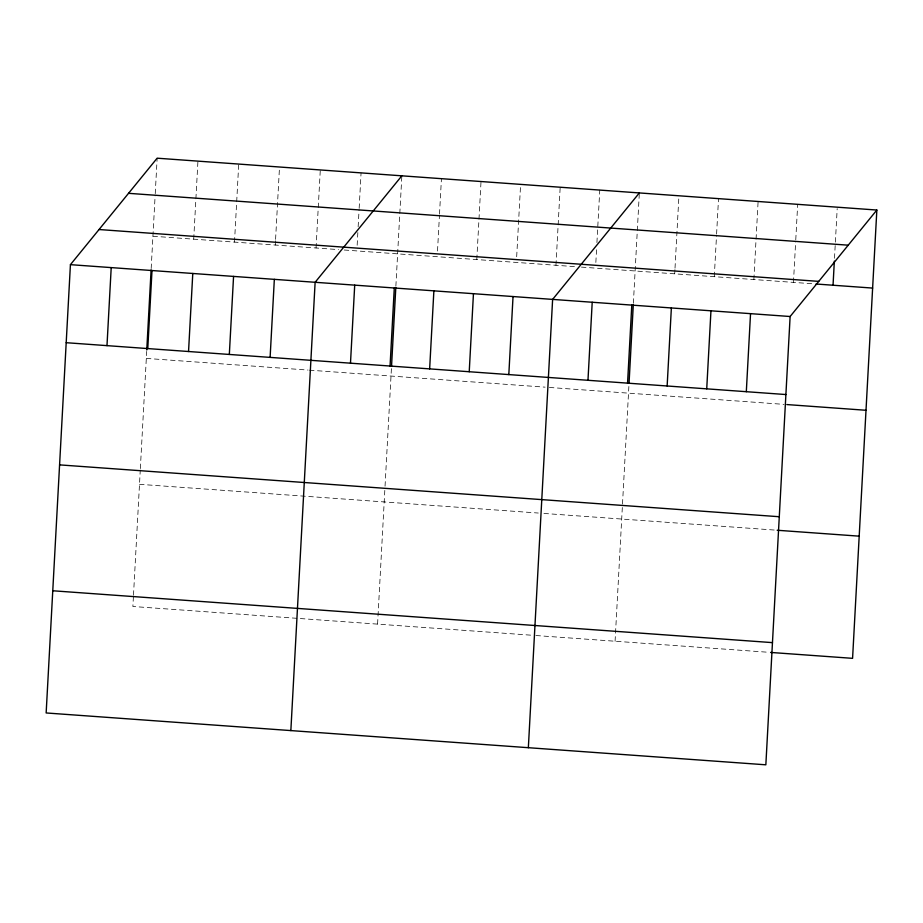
<?xml version="1.0" encoding="UTF-8"?>
<svg xmlns="http://www.w3.org/2000/svg" width="923" height="923" viewBox="0 0 923 923"><rect width="100%" height="100%" fill="white"/><g stroke="black" fill="none" stroke-linecap="round" stroke-linejoin="round"><path stroke-width="0.69" stroke-dasharray="4.62 3.46" d="M133.408 596.662L132.877 606.492L533.079 635.324M133.489 595.254L140.273 470.003M140.342 468.572L146.699 351.398M151.176 268.535L155.156 195.088M155.237 193.668L157.152 158.191M193.715 239.172L197.937 161.133M234.5 242.103L238.722 164.063M275.273 245.045L275.504 240.788M275.585 239.369L279.507 167.005M316.058 247.987L320.293 169.947M357.155 245.253L357.847 232.481M358.147 226.804L359.07 209.775M359.151 208.356L361.066 172.878M377.576 624.121L384.96 487.632M385.041 486.202L391.467 367.619M395.875 286.165L401.851 175.82M437.514 251.033L439.44 215.567M439.51 214.148L441.436 178.67M476.787 259.571L481.021 181.531M516.684 256.744L520.607 184.381M555.958 265.27L560.18 187.231M595.854 262.444L596.616 248.252M596.927 242.576L599.765 190.08M615.076 641.231L628.967 384.729M633.374 303.275L639.27 194.349M674.713 273.819L674.944 269.574M675.013 268.155L678.936 195.78M714.287 276.681L716.525 235.527M716.594 234.107L718.521 198.641M753.872 279.531L758.106 201.491M793.457 282.38L795.684 241.238M795.764 239.818L797.68 204.341M834.496 258.278L837.196 208.61M152.93 236.23L338.556 249.602M344.187 250.006L575.756 266.701M581.409 267.105L813.244 283.811M146.319 358.412L308.04 370.065M309.447 370.169L545.101 387.152M549.347 387.452L784.008 404.366M139.5 484.31L538.282 513.038M543.935 513.442L775.782 530.148M535.905 635.532L769.159 652.33"/><path stroke-width="1.38" d="M70.425 264.659L46.15 712.96L765.848 764.809L790.123 316.508L876.85 210.04L157.152 158.191L70.425 264.659L790.123 316.508M106.987 345.629L111.21 267.589M146.769 349.99L151.107 269.931M147.772 348.571L151.995 270.531M188.546 351.513L192.78 273.473M229.331 354.444L233.565 276.404M270.116 357.386L274.339 279.346M290.849 730.589L315.124 282.288L401.851 175.82M350.486 363.177L354.709 285.138M390.06 366.027L394.294 287.988M391.537 366.212L395.805 287.572M429.645 368.877L433.879 290.837M469.23 371.738L473.453 293.699M508.815 374.588L513.038 296.548M528.348 747.699L552.623 299.398L639.351 192.93M587.974 380.288L592.208 302.248M627.559 383.137L631.794 305.098M629.036 383.333L633.305 304.682M667.144 385.999L671.367 307.959M706.73 388.848L710.952 310.809M746.315 391.698L750.537 313.658M833.042 285.23L834.346 261.117M876.85 210.04L852.575 658.341L770.578 652.434M128.539 193.322L848.225 245.183M99.049 229.527L818.747 281.377M816.07 284.007L872.627 288.08M66.202 342.698L785.9 394.548M786.834 404.562L866.005 410.274M59.58 464.88L779.277 516.73M777.189 530.252L859.186 536.159M52.773 590.766L772.459 642.627"/></g></svg>
